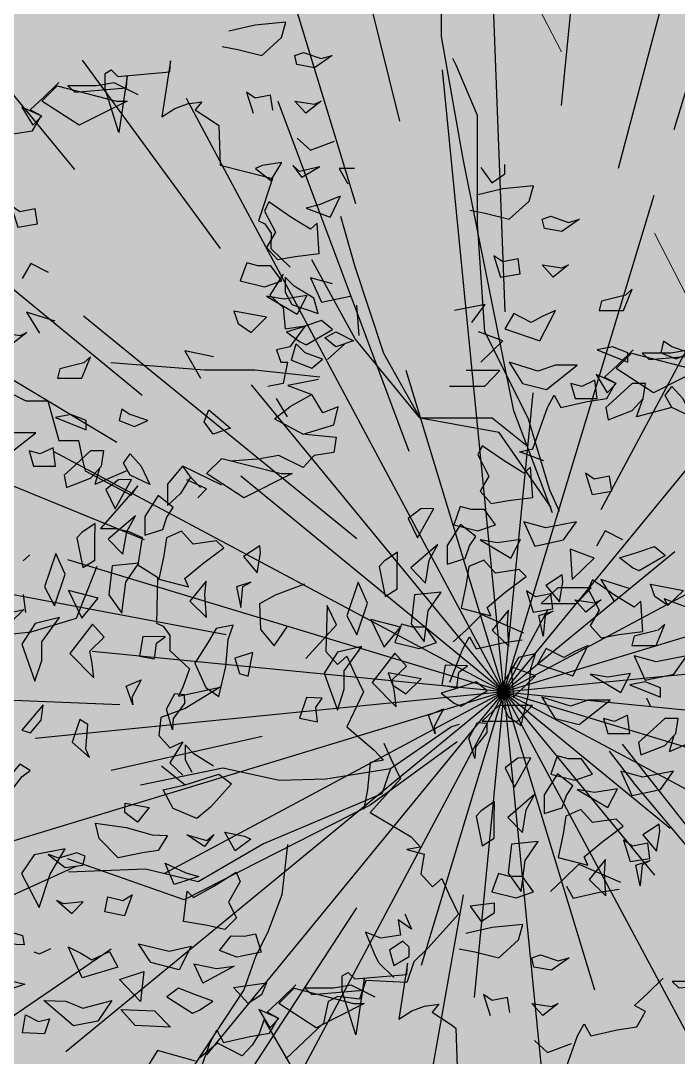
# Model space of a CAD drawing. Header units: millimetres. Extents: x 1555 to 3397, y 790 to 1592.
# Drawn here: x 1650 to 1650.323, y 810.047 to 810.556 of the extents above; entities that cross this region are included whole.
import ezdxf

# ---------------------------------------------------------------- set-up
doc = ezdxf.new("R2010")
doc.units = ezdxf.units.MM
doc.linetypes.add('HIDDEN2', pattern=[4.7625, 3.175, -1.5875])
doc.layers.add('ARBOLES', color=62, linetype='Continuous')
doc.layers.add('PROYECCION01', color=7, linetype='HIDDEN2', lineweight=9, true_color=0x6c4856)
doc.layers.add('VEGETACIÓN GRASS', color=116, linetype='Continuous', lineweight=13)

# ---------------------------------------------------------------- blocks, each defined once
blk = doc.blocks.new('A$C77297A4A')
at = {"layer": 'ARBOLES'}
for points in [[(-124.575, 89.889), (-125.634, 92.668), (-127.01, 99.544), (-127.6, 102.883), (-127.6, 106.223)], [(-133.583, 102.609), (-133.163, 102.525), (-132.504, 102.36), (-131.966, 102.856), (-131.845, 103.271), (-132.684, 103.189), (-133.402, 103.022)], [(-135.873, 101.286), (-136.532, 101.617), (-137.012, 101.533), (-137.794, 101.538), (-137.608, 101.362), (-136.193, 101.484), (-136.175, 101.791), (-136.406, 100.265), (-136.776, 101.454), (-136.776, 101.867), (-136.617, 101.966), (-136.431, 101.789), (-135.016, 101.912), (-134.998, 102.219), (-135.229, 100.692), (-134.875, 100.92), (-134.529, 101.044), (-134.137, 101.099), (-134.323, 100.879), (-133.792, 100.534), (-133.674, 100.448), (-133.64, 99.37), (-132.926, 99.188), (-132.211, 99.005), (-132.599, 97.854), (-132.42, 97.768), (-132.246, 97.515), (-132.256, 97.101), (-131.729, 96.591)], [(-124.385, 89.929), (-124.651, 90.507), (-125.241, 92.471), (-126.42, 94.829), (-126.617, 97.776), (-126.617, 100.722), (-127.207, 102.098), (-127.297, 102.279)], [(-140.481, 98.595), (-141.14, 98.844), (-140.781, 98.928), (-140.376, 100.055), (-140.196, 100.386), (-140.017, 100.055), (-139.298, 100.221), (-138.758, 100.303), (-138.519, 100.717), (-138.819, 100.883), (-138.46, 101.214), (-138.04, 101.629)], [(-132.684, 101.201), (-132.924, 101.366)], [(-132.924, 101.366), (-132.743, 100.786)], [(-132.264, 101.283), (-132.684, 101.201)], [(-132.204, 100.87), (-132.264, 101.283)], [(-131.605, 101.117), (-131.066, 101.034)], [(-131.307, 100.786), (-131.605, 101.117)], [(-130.887, 101.117), (-131.307, 100.786)], [(-131.066, 101.034), (-130.887, 101.117)], [(-131.536, 100.108), (-131.177, 99.777)], [(-131.177, 99.777), (-130.518, 100.025)], [(-132.494, 99.362), (-132.674, 99.279)], [(-132.674, 99.279), (-132.254, 98.948)], [(-131.954, 99.446), (-132.494, 99.362)], [(-132.254, 98.948), (-131.954, 99.446)], [(-131.476, 99.197), (-131.656, 99.362)], [(-131.656, 99.362), (-131.416, 99.03)], [(-130.92, 99.324), (-131.476, 99.197)], [(-130.92, 99.324), (-131.416, 99.03)], [(-129.978, 99.279), (-130.398, 99.279)], [(-130.398, 99.279), (-130.159, 98.866)], [(-126.533, 99.303), (-126.233, 98.888)], [(-125.874, 99.136), (-125.874, 99.385)], [(-126.233, 98.888), (-125.874, 99.136)], [(-125.934, 98.723), (-126.652, 98.556)], [(-125.095, 98.805), (-125.934, 98.723)], [(-125.215, 98.39), (-125.095, 98.805)], [(-130.363, 98.523), (-130.936, 98.286)], [(-130.363, 98.523), (-130.636, 97.953)], [(-125.754, 97.894), (-125.215, 98.39)], [(-132.315, 98.368), (-132.433, 98.12)], [(-132.433, 98.12), (-132.135, 97.54)], [(-131.715, 97.953), (-132.315, 98.368)], [(-130.936, 98.286), (-131.295, 98.202)], [(-131.295, 98.202), (-130.636, 97.953)], [(-126.833, 98.143), (-126.413, 98.059)], [(-131.177, 97.622), (-131.715, 97.953)], [(-125.268, 91.707), (-126.224, 92.471), (-128.189, 92.471), (-129.172, 94.239), (-129.958, 96.597), (-130.352, 97.972)], [(-126.413, 98.059), (-125.754, 97.894)], [(-124.855, 97.894), (-124.616, 97.977)], [(-124.795, 97.646), (-124.855, 97.894)], [(-124.616, 97.977), (-124.137, 97.81)], [(-123.837, 97.894), (-124.316, 97.563)], [(-124.137, 97.81), (-123.837, 97.894)], [(-132.135, 97.54), (-132.374, 97.126)], [(-130.997, 97.789), (-131.177, 97.622)], [(-130.936, 96.96), (-130.997, 97.789)], [(-124.316, 97.563), (-124.795, 97.646)], [(-132.374, 97.126), (-132.074, 96.794)], [(-131.595, 96.878), (-130.936, 96.96)], [(-138.325, 96.442), (-138.804, 96.691), (-139.045, 96.276)], [(-132.913, 96.711), (-133.092, 96.214)], [(-132.613, 96.629), (-132.913, 96.711)], [(-132.074, 96.794), (-131.595, 96.878)], [(-124.612, 90.035), (-126.027, 92.078), (-128.189, 92.471), (-129.958, 94.632), (-131.138, 96.793)], [(-125.934, 96.735), (-126.174, 96.9)], [(-126.174, 96.9), (-125.993, 96.32)], [(-125.514, 96.817), (-125.934, 96.735)], [(-125.454, 96.404), (-125.514, 96.817)], [(-132.254, 96.629), (-132.613, 96.629)], [(-131.922, 96.402), (-132.281, 95.822)], [(-131.954, 96.214), (-132.254, 96.629)], [(-125.993, 96.32), (-125.454, 96.404)], [(-124.557, 96.32), (-124.855, 96.651)], [(-124.855, 96.651), (-124.316, 96.568)], [(-124.137, 96.651), (-124.557, 96.32)], [(-124.316, 96.568), (-124.137, 96.651)], [(-133.092, 96.214), (-132.433, 96.049)], [(-132.433, 96.049), (-131.954, 96.214)], [(-131.863, 96.319), (-131.863, 95.904)], [(-131.622, 96.071), (-131.863, 96.319)], [(-131.177, 96.298), (-130.877, 95.634)], [(-130.577, 96.132), (-131.177, 96.298)], [(-131.863, 95.904), (-131.683, 95.573)], [(-131.084, 95.74), (-131.622, 96.071)], [(-131.895, 95.718), (-132.374, 95.801)], [(-132.374, 95.801), (-131.536, 95.303)], [(-132.281, 95.822), (-131.922, 95.491)], [(-131.272, 95.814), (-131.895, 95.718)], [(-131.683, 95.573), (-130.964, 95.325)], [(-131.272, 95.814), (-131.536, 95.303)], [(-130.964, 95.325), (-131.084, 95.74)], [(-130.877, 95.634), (-130.098, 95.801)], [(-129.918, 95.552), (-129.859, 94.723)], [(-126.413, 95.575), (-127.251, 95.409)], [(-126.772, 95.078), (-126.413, 95.575)], [(-138.145, 95.116), (-138.924, 95.365), (-138.565, 94.785)], [(-132.374, 95.221), (-133.272, 95.387)], [(-133.272, 95.387), (-133.153, 95.054)], [(-131.922, 95.491), (-131.863, 94.911)], [(-125.634, 95.327), (-125.874, 94.911)], [(-125.155, 95.078), (-125.634, 95.327)], [(-124.916, 94.58), (-124.496, 95.409)], [(-124.496, 95.409), (-124.855, 95.244)], [(-133.153, 95.054), (-132.794, 94.807)], [(-132.794, 94.807), (-132.374, 95.221)], [(-131.863, 94.911), (-131.324, 94.993)], [(-131.324, 94.993), (-131.743, 94.414)], [(-130.877, 95.138), (-131.356, 94.972)], [(-130.577, 94.89), (-130.877, 95.138)], [(-124.855, 95.244), (-125.155, 95.078)], [(-131.827, 94.827), (-131.356, 94.972)], [(-131.827, 94.827), (-131.476, 94.559)], [(-131.295, 94.475), (-130.577, 94.89)], [(-130.784, 94.662), (-130.484, 94.829)], [(-130.484, 94.829), (-130.005, 94.58)], [(-125.934, 94.58), (-126.592, 94.829)], [(-125.874, 94.911), (-124.916, 94.58)], [(-120.866, 94.326), (-121.345, 94.242), (-122.127, 94.246), (-121.942, 94.07), (-120.526, 94.193)], [(-106.404, 94.626), (-105.925, 94.378), (-105.326, 94.378), (-105.027, 93.301), (-104.487, 93.301), (-104.369, 92.721), (-104.308, 92.472), (-103.051, 91.81), (-102.87, 92.059), (-103.889, 90.899), (-103.469, 90.899), (-103.11, 90.817), (-102.751, 90.65), (-102.87, 89.906), (-102.331, 89.573), (-102.359, 88.313), (-102.177, 88.231), (-101.998, 87.982), (-101.998, 87.569), (-101.459, 87.071), (-101.639, 86.574), (-101.759, 86.325), (-100.621, 86.574), (-101.579, 85.994), (-102.238, 85.746), (-102.298, 85.25), (-101.998, 84.919), (-101.639, 85.083), (-101.998, 84.504), (-101.639, 84.173)], [(-131.743, 94.414), (-132.102, 94.331)], [(-131.692, 94.051), (-131.563, 94.498)], [(-131.324, 94.249), (-131.563, 94.498)], [(-131.476, 94.559), (-131.295, 94.475)], [(-130.484, 94.414), (-130.784, 94.662)], [(-130.253, 94.489), (-130.709, 94.068)], [(-130.005, 94.58), (-130.484, 94.414)], [(-126.533, 94.001), (-125.934, 94.58)], [(-133.821, 94.145), (-134.6, 94.311)], [(-134.6, 94.311), (-134.18, 93.565)], [(-132.102, 94.331), (-131.983, 94)], [(-130.845, 94.083), (-131.324, 94.249)], [(-124.814, 91.304), (-125.473, 91.552), (-125.114, 91.636), (-124.709, 92.763), (-124.529, 93.094), (-124.35, 92.763), (-123.632, 92.93), (-123.091, 93.012), (-122.853, 93.425), (-123.152, 93.592), (-122.793, 93.923), (-122.373, 94.338)], [(-130.926, 93.587), (-132.695, 93.783), (-134.071, 93.783), (-136.626, 93.98)], [(-131.983, 94), (-131.802, 94)], [(-131.802, 94), (-131.922, 93.42)], [(-131.692, 94.051), (-131.143, 93.834)], [(-131.143, 93.834), (-130.845, 94.083)], [(-125.754, 94.001), (-125.395, 93.421)], [(-124.975, 93.752), (-125.754, 94.001)], [(-124.496, 93.918), (-124.975, 93.752)], [(-124.736, 93.256), (-123.898, 93.918)], [(-123.898, 93.918), (-124.496, 93.918)], [(-126.013, 93.767), (-126.927, 93.767)], [(-126.418, 93.345), (-126.013, 93.767)], [(-131.922, 93.42), (-132.342, 93.338)], [(-131.379, 93.445), (-131.798, 93.361)], [(-131.798, 93.361), (-131.139, 93.112)], [(-130.959, 93.527), (-131.379, 93.445)], [(-127.383, 93.345), (-126.418, 93.345)], [(-125.395, 93.421), (-124.736, 93.256)], [(-123.778, 93.339), (-124.077, 93.421)], [(-124.077, 93.421), (-123.957, 93.007)], [(-123.418, 93.505), (-123.778, 93.339)], [(-123.358, 93.007), (-123.418, 93.505)], [(-121.322, 92.759), (-121.501, 93.09), (-121.322, 93.339), (-121.022, 93.007), (-120.783, 92.51), (-121.322, 92.759), (-122.28, 92.51), (-122.101, 93.007), (-122.04, 93.421), (-122.401, 93.421), (-122.939, 92.925), (-123.119, 92.759), (-123.059, 92.428), (-122.401, 92.676), (-122.101, 93.007)], [(-131.802, 92.51), (-132.102, 93.005)], [(-131.139, 93.112), (-131.738, 92.781)], [(-130.839, 92.617), (-131.139, 93.112)], [(-123.957, 93.007), (-123.358, 93.007)], [(-136.32, 92.725), (-136.397, 92.405)], [(-136.32, 92.725), (-136.097, 92.572)], [(-132.157, 92.45), (-131.738, 92.781)], [(-130.421, 92.781), (-130.839, 92.617)], [(-130.541, 92.286), (-130.421, 92.781)], [(-135.618, 92.405), (-136.097, 92.572)], [(-134.074, 92.368), (-133.954, 92.699)], [(-133.954, 92.699), (-133.356, 92.202)], [(-132.157, 92.45), (-131.379, 92.037)], [(-136.397, 92.405), (-135.977, 92.241)], [(-135.977, 92.241), (-135.618, 92.405)], [(-133.835, 92.037), (-134.074, 92.368)], [(-133.356, 92.202), (-133.835, 92.037)], [(-131.379, 92.037), (-130.541, 92.286)], [(-131.318, 92.037), (-130.48, 91.953)], [(-130.48, 91.953), (-130.541, 91.539)], [(-136.277, 91.246), (-136.097, 91.494)], [(-136.097, 91.494), (-135.797, 91.163)], [(-134.015, 90.96), (-133.595, 91.373)], [(-133.595, 91.373), (-131.977, 90.96)], [(-133.356, 91.312), (-132.517, 91.373)], [(-132.038, 91.457), (-132.517, 91.373)], [(-131.379, 91.126), (-132.038, 91.457)], [(-131.079, 91.457), (-131.379, 91.126)], [(-130.541, 91.539), (-131.079, 91.457)], [(-136.929, 91.104), (-137.056, 90.666)], [(-136.168, 91.045), (-137.056, 90.666)], [(-136.097, 90.915), (-136.277, 91.246)], [(-135.797, 91.163), (-135.559, 90.666)], [(-135.079, 90.666), (-134.659, 91.163)], [(-133.595, 90.648), (-134.659, 91.163)], [(-134.42, 90.832), (-134.659, 91.163)], [(-135.559, 90.666), (-136.097, 90.915)], [(-134.45, 90.864), (-134.72, 90.417)], [(-134.015, 90.546), (-134.553, 90.793)], [(-134.18, 90.584), (-134.42, 90.832)], [(-132.997, 90.298), (-134.015, 90.96)], [(-131.679, 90.96), (-132.997, 90.298)], [(-131.977, 90.96), (-131.679, 90.96)], [(-145.03, 90.703), (-145.88, 89.664), (-145.03, 88.908), (-144.935, 88.908), (-144.746, 87.963), (-144.463, 87.963), (-143.517, 88.53), (-143.234, 87.963), (-142.667, 87.774), (-142.039, 87.118), (-141.643, 85.797), (-140.982, 86.127), (-140.453, 86.92), (-138.998, 87.251), (-139.737, 86.546), (-138.792, 86.641), (-137.563, 87.019), (-136.996, 88.436)], [(-135.079, 90.666), (-135.079, 90.086)], [(-134.253, 90.298), (-134.015, 90.546)], [(-135.079, 90.086), (-134.72, 90.417)], [(-105.817, 90.178), (-105.996, 90.014)], [(-122.658, 89.151), (-123.137, 89.4), (-123.378, 88.984)], [(-105.996, 89.103), (-105.937, 88.605)], [(-131.338, 87.944), (-132.137, 87.645), (-132.565, 87.41), (-132.539, 86.706), (-132.165, 86.264), (-131.816, 86.779)], [(-122.479, 87.825), (-123.258, 88.074), (-122.899, 87.494)], [(-120.598, 87.868), (-120.871, 87.298), (-121.53, 87.547), (-121.424, 87.36), (-121.783, 87.608), (-121.902, 87.94), (-121.004, 87.774), (-121.424, 87.36)], [(-131.3, 85.913), (-130.466, 86.833), (-130.726, 87.364), (-130.755, 86.108), (-130.439, 85.749), (-130.186, 85.981), (-129.986, 85.535), (-129.727, 85.004), (-130.187, 84.051), (-129.438, 83.42), (-129.181, 83.145), (-129.552, 83.08), (-129.623, 82.346), (-129.717, 81.808)], [(-127.28, 86.368), (-126.92, 86.699), (-126.5, 87.114), (-125.362, 86.616)], [(-127.376, 85.27), (-127.017, 86.181), (-126.837, 86.512)], [(-126.837, 86.512), (-126.658, 86.181)], [(-126.658, 86.181), (-125.94, 86.347)], [(-125.94, 86.347), (-125.399, 86.43)], [(-121.9, 84.613), (-122.003, 84.833)], [(-100.8, 84.421), (-101.339, 84.752), (-101.579, 85.001), (-101.579, 84.586), (-101.4, 84.255)], [(-102.223, 84.422), (-101.575, 83.912)], [(-127.124, 84.116), (-127.333, 84.057), (-128.99, 82.906), (-129.23, 82.226), (-132.459, 80.865), (-134.244, 79.827), (-135.676, 80.174), (-137.774, 80.093)], [(-121.262, 83.813), (-121.389, 83.374)], [(-120.501, 83.753), (-121.389, 83.374)], [(-129.177, 83.61), (-128.978, 83.164), (-128.718, 82.634), (-129.552, 81.713), (-128.429, 81.05), (-128.173, 80.774), (-128.544, 80.709), (-128.072, 80.583), (-128.166, 80.045), (-127.85, 79.687), (-127.597, 79.918), (-127.398, 79.472), (-127.138, 78.942), (-127.972, 78.021), (-128.36, 77.646), (-128.551, 77.078), (-129.667, 77.139), (-129.84, 76.626), (-130.427, 76.699), (-130.698, 76.564), (-130.819, 75.976), (-131.847, 74.996)], [(-131.669, 74.745), (-132.444, 76.08), (-132.577, 75.682), (-132.77, 75.368), (-133.042, 75.081), (-133.71, 75.43), (-134.197, 75.026)], [(-134.313, 74.938), (-135.353, 75.225), (-135.738, 74.597)], [(-127.179, 83.644), (-129.546, 81.921), (-134.625, 79.337), (-137.808, 80.453)], [(-123.025, 83.394), (-122.326, 82.478), (-121.083, 80.995), (-119.88, 79.561), (-118.112, 78.96), (-114.021, 78.657), (-112.114, 74.184), (-111.479, 72.693), (-110.2, 70.906)], [(-122.672, 83.584), (-119.742, 79.861), (-116.442, 78.868), (-112.725, 79.262), (-106.339, 77.891)], [(-128.99, 82.906), (-130.755, 82.628), (-132.02, 82.586), (-133.567, 82.923), (-135.812, 82.465)], [(-131.802, 80.841), (-131.96, 79.47), (-132.348, 78.435), (-132.664, 77.81), (-132.991, 76.884), (-134.332, 74.856)], [(-124.633, 79.566), (-124.274, 79.897), (-123.854, 80.312), (-122.716, 79.815)], [(-124.191, 79.71), (-124.012, 79.379)], [(-124.012, 79.379), (-123.293, 79.546)], [(-123.293, 79.546), (-122.753, 79.628)], [(-128.602, 78.953), (-128.423, 78.54), (-128.782, 78.788), (-128.722, 78.373), (-129.261, 78.291), (-129.679, 78.456), (-129.441, 77.876), (-129.32, 77.629), (-128.902, 77.214)], [(-101.337, 79.022), (-101.097, 78.501)], [(-101.337, 79.022), (-100.719, 78.899)], [(-100.237, 78.96), (-101.097, 78.501)], [(-100.719, 78.899), (-100.237, 78.96)], [(-127.117, 78), (-126.697, 77.916), (-126.038, 77.752), (-125.5, 78.248), (-125.38, 78.663), (-126.218, 78.58), (-126.936, 78.414)], [(-138.727, 77.917), (-138.569, 77.864), (-138.259, 78.011)], [(-119.389, 76.859), (-120.047, 77.19), (-120.527, 77.106), (-121.309, 77.11), (-121.124, 76.934), (-119.708, 77.057), (-119.69, 77.364), (-119.921, 75.837), (-120.291, 77.026), (-120.291, 77.44), (-120.132, 77.538), (-119.946, 77.362), (-118.531, 77.484), (-118.513, 77.792), (-118.744, 76.265), (-118.391, 76.492), (-118.044, 76.617), (-117.652, 76.671), (-117.838, 76.451), (-117.307, 76.106), (-117.189, 76.021), (-117.155, 74.943)], [(-129.408, 76.678), (-130.067, 77.009), (-130.546, 76.925), (-131.329, 76.929), (-131.143, 76.753), (-129.728, 76.876), (-129.71, 77.183), (-129.94, 75.656), (-130.31, 76.845), (-130.31, 77.259), (-130.151, 77.357), (-129.966, 77.181), (-128.551, 77.303), (-128.533, 77.611), (-128.763, 76.084), (-128.41, 76.311), (-128.063, 76.436), (-127.671, 76.49), (-127.857, 76.27), (-127.326, 75.925), (-127.208, 75.84), (-127.175, 74.762)], [(-123.996, 74.167), (-124.655, 74.416), (-124.296, 74.5), (-123.891, 75.627), (-123.711, 75.958), (-123.532, 75.627), (-122.814, 75.793), (-122.273, 75.876), (-122.035, 76.289), (-122.334, 76.456), (-121.975, 76.787), (-121.555, 77.202)], [(-134.015, 73.986), (-134.674, 74.235), (-134.315, 74.319), (-133.91, 75.446), (-133.731, 75.777), (-133.551, 75.446), (-132.833, 75.613), (-132.293, 75.695), (-132.054, 76.108), (-132.354, 76.275), (-131.994, 76.606), (-131.574, 77.021)], [(-126.218, 76.592), (-126.458, 76.757)], [(-126.458, 76.757), (-126.277, 76.177)], [(-125.798, 76.675), (-126.218, 76.592)], [(-125.739, 76.261), (-125.798, 76.675)], [(-125.139, 76.508), (-124.601, 76.426)], [(-124.841, 76.177), (-125.139, 76.508)], [(-124.421, 76.508), (-124.841, 76.177)], [(-124.601, 76.426), (-124.421, 76.508)], [(-125.07, 75.499), (-124.711, 75.168)], [(-124.711, 75.168), (-124.052, 75.417)]]:
    blk.add_lwpolyline(points, dxfattribs=at)
for points in [[(-131.366, 102.443), (-130.887, 102.276), (-130.587, 102.36), (-131.066, 102.029), (-131.546, 102.112), (-131.605, 102.36)], [(-136.471, 101.12), (-136.173, 101.12), (-137.491, 100.458), (-138.509, 101.12), (-138.089, 101.533)], [(-138.509, 100.707), (-139.047, 100.954), (-138.748, 100.458)], [(-138.684, 98.182), (-139.104, 98.099), (-139.344, 98.264), (-139.163, 97.684), (-138.625, 97.768)], [(-122.58, 95.824), (-123.239, 95.658), (-123.298, 95.409), (-122.639, 95.409), (-122.401, 95.989)], [(-139.092, 94.724), (-138.912, 94.807), (-139.332, 94.476), (-139.63, 94.807)], [(-122.939, 94.416), (-123.358, 94.332), (-122.519, 94.001), (-122.519, 94.249)], [(-121.622, 94.249), (-121.201, 94.085), (-120.842, 94.249), (-121.322, 94.416), (-121.544, 94.569)], [(-138.074, 93.565), (-137.415, 93.565), (-137.176, 94.145), (-137.356, 93.98), (-138.014, 93.813)], [(-120.805, 93.829), (-120.506, 93.829), (-121.824, 93.166), (-122.842, 93.829), (-122.422, 94.242)], [(-122.842, 93.415), (-123.381, 93.662), (-123.081, 93.166)], [(-137.295, 92.157), (-137.295, 92.405), (-137.715, 92.572), (-138.133, 92.488)], [(-140.53, 92.157), (-140.17, 91.577), (-139.512, 91.412), (-138.673, 92.074), (-139.271, 92.074), (-139.75, 91.908)], [(-138.553, 91.494), (-138.853, 91.577), (-138.733, 91.163), (-138.133, 91.163), (-138.194, 91.661)], [(-126.313, 90.89), (-126.552, 90.477), (-126.252, 90.144), (-125.773, 90.228), (-125.114, 90.31), (-125.175, 91.139), (-125.354, 90.973), (-125.893, 91.304), (-126.493, 91.719), (-126.611, 91.47)], [(-137.835, 90.584), (-137.176, 90.832), (-136.876, 91.163), (-136.815, 91.577), (-137.176, 91.577), (-137.715, 91.081), (-137.894, 90.915)], [(-136.761, 90.526), (-136.503, 89.996), (-136.059, 90.794), (-136.412, 90.788)], [(-123.017, 90.89), (-123.437, 90.808), (-123.678, 90.973), (-123.497, 90.393), (-122.958, 90.477)], [(-135.206, 89.434), (-135.092, 89.774), (-134.918, 90.032), (-135.332, 90.36), (-135.698, 89.788), (-135.695, 89.282)], [(-128.512, 89.738), (-128.254, 89.208), (-127.81, 90.006), (-128.164, 89.999)], [(-127.09, 90.062), (-127.27, 89.564), (-126.611, 89.4), (-126.132, 89.564), (-126.432, 89.979), (-126.791, 89.979)], [(-136.692, 89.175), (-136.291, 88.763), (-136.184, 89.383), (-135.953, 89.811)], [(-124.276, 89.151), (-123.917, 89.648), (-124.755, 89.482), (-125.354, 89.648), (-125.055, 88.984)], [(-137.05, 89.603), (-137.416, 89.356), (-137.553, 89.211), (-137.389, 88.398), (-137.058, 88.603), (-137.063, 89.11)], [(-135.312, 88.079), (-134.507, 87.873), (-134.608, 88.096), (-134.122, 88.501), (-133.538, 88.937), (-133.736, 89.129), (-134.38, 89.031), (-134.696, 89.389), (-135.107, 89.211), (-135.18, 88.73)], [(-127.446, 88.493), (-126.957, 88.645), (-126.843, 88.986), (-126.67, 89.243), (-127.084, 89.572), (-127.45, 89)], [(-125.45, 89.164), (-126.073, 89.068), (-126.552, 89.151), (-125.714, 88.653)], [(-137.872, 88.218), (-138.126, 88.785), (-138.433, 87.87), (-138.163, 87.352)], [(-132.56, 88.988), (-133.008, 88.695), (-132.632, 88.252), (-132.539, 88.791)], [(-128.801, 88.815), (-129.168, 88.568), (-129.305, 88.423), (-129.14, 87.61), (-128.809, 87.815), (-128.814, 88.322)], [(-127.935, 88.595), (-127.704, 89.023), (-128.443, 88.387), (-128.043, 87.974)], [(-124.037, 88.074), (-123.437, 88.653), (-124.096, 88.902)], [(-121.495, 88.725), (-122.214, 88.31), (-122.395, 88.394), (-122.746, 88.663), (-122.275, 88.808), (-121.795, 88.974)], [(-135.863, 88.518), (-136.588, 88.445), (-136.678, 87.654), (-136.321, 87.155), (-136.212, 88.003)], [(-125.289, 88.149), (-125.487, 88.341), (-126.132, 88.243), (-126.448, 88.601), (-126.858, 88.423), (-126.932, 87.941), (-127.063, 87.291), (-126.259, 87.085), (-126.359, 87.308), (-125.874, 87.713)], [(-124.383, 87.464), (-124.291, 88.003), (-124.312, 88.199), (-124.759, 87.907)], [(-134.055, 87.657), (-134.02, 88.024), (-134.466, 87.479), (-134.013, 87.038)], [(-133.197, 87.874), (-133.077, 87.311), (-133.019, 87.879), (-132.806, 87.996)], [(-129.877, 87.997), (-130.185, 87.082), (-129.914, 86.563), (-129.623, 87.43)], [(-123.604, 87.811), (-123.306, 87.231), (-123.545, 86.818), (-123.245, 86.485), (-122.766, 86.569), (-122.107, 86.651), (-122.168, 87.48), (-122.348, 87.313), (-122.886, 87.644), (-123.486, 88.06)], [(-137.775, 87.77), (-137.417, 87.017), (-136.971, 87.563)], [(-128.43, 86.865), (-128.072, 86.367), (-127.963, 87.214), (-127.614, 87.73), (-128.339, 87.657)], [(-125.283, 87.764), (-125.102, 87.184), (-124.563, 87.268), (-124.622, 87.682), (-125.042, 87.599)], [(-123.921, 87.418), (-123.516, 87.84), (-124.43, 87.84), (-124.887, 87.418)], [(-123.425, 87.433), (-123.245, 87.515), (-123.665, 87.184), (-123.963, 87.515)], [(-125.764, 86.25), (-125.806, 86.868), (-125.772, 87.236), (-126.217, 86.69)], [(-124.771, 87.09), (-124.828, 86.522), (-124.948, 87.086), (-124.558, 87.208)], [(-138.687, 86.876), (-139.053, 86.304), (-138.693, 85.299), (-138.502, 85.865), (-138.507, 86.373), (-138.023, 87.032)], [(-137.741, 86.053), (-137.089, 85.391), (-137.131, 85.783), (-137.193, 86.121), (-136.805, 86.496), (-137.122, 86.856)], [(-133.753, 86.735), (-133.966, 86.364), (-134.332, 85.792), (-134.034, 85.123), (-133.679, 84.877), (-133.49, 85.698), (-133.419, 86.432), (-133.285, 86.83)], [(-129.527, 86.982), (-129.168, 86.229), (-128.722, 86.774)], [(-128.875, 86.356), (-128.216, 86.191), (-127.737, 86.356), (-128.037, 86.771), (-128.396, 86.771), (-128.696, 86.853)], [(-122.407, 86.273), (-121.748, 86.273), (-121.509, 86.853), (-121.689, 86.688), (-122.348, 86.522)], [(-135.374, 86.331), (-135.142, 86.507), (-135.749, 86.52), (-135.841, 85.982), (-135.43, 85.907)], [(-130.439, 86.088), (-130.805, 85.516), (-130.444, 84.51), (-130.254, 85.077), (-130.259, 85.584), (-129.775, 86.244)], [(-124.024, 85.445), (-123.604, 86.273), (-123.963, 86.109), (-124.263, 85.942), (-124.743, 86.191), (-124.983, 85.776)], [(-132.881, 85.431), (-132.749, 86.082), (-133.238, 85.93), (-133.117, 85.51)], [(-128.883, 84.995), (-128.945, 85.332), (-128.556, 85.707), (-128.873, 86.067), (-129.492, 85.264), (-128.841, 84.602)], [(-125.505, 85.947), (-125.718, 85.575), (-126.084, 85.003), (-125.786, 84.335), (-125.43, 84.089), (-125.241, 84.91), (-125.17, 85.643), (-125.037, 86.041)], [(-122.048, 85.325), (-121.269, 85.492), (-120.91, 85.989), (-121.748, 85.823), (-122.348, 85.989)], [(-127.126, 85.543), (-126.893, 85.718), (-127.5, 85.731), (-127.592, 85.194), (-127.182, 85.119)], [(-125.642, 84.865), (-125.042, 85.445), (-125.701, 85.694)], [(-128.936, 85.196), (-128.577, 84.949), (-128.157, 85.363), (-129.055, 85.529)], [(-122.707, 84.994), (-122.443, 85.505), (-123.066, 85.409), (-123.545, 85.492)], [(-136.047, 84.851), (-136.026, 84.655), (-136.206, 85.158), (-135.798, 85.335)], [(-127.259, 84.7), (-127.078, 84.616), (-126.36, 85.031), (-126.66, 85.28), (-127.139, 85.114), (-127.61, 84.969)], [(-121.628, 84.865), (-121.628, 85.114), (-122.048, 85.28), (-122.466, 85.196)], [(-134.619, 84.939), (-134.617, 84.687), (-134.927, 84.285), (-134.943, 83.974), (-135.104, 84.534), (-134.874, 84.962)], [(-131.289, 84.857), (-131.48, 84.288), (-130.989, 84.188), (-131.032, 84.581), (-130.858, 84.839)], [(-124.863, 84.865), (-124.504, 84.285), (-123.845, 84.121), (-123.006, 84.783), (-123.604, 84.783), (-124.084, 84.616)], [(-139.054, 83.966), (-138.818, 83.886), (-138.526, 84.231), (-138.473, 84.655)], [(-127.799, 84.063), (-127.778, 83.866), (-127.958, 84.37), (-127.549, 84.547)], [(-125.527, 84.21), (-125.121, 84.631), (-126.035, 84.631), (-126.492, 84.21)], [(-137.471, 84.255), (-137.681, 83.631), (-137.207, 83.22), (-137.306, 83.443), (-137.254, 84.12)], [(-122.886, 84.203), (-123.186, 84.285), (-123.066, 83.872), (-122.466, 83.872), (-122.527, 84.369)], [(-122.168, 83.292), (-121.509, 83.541), (-121.21, 83.872), (-121.149, 84.285), (-121.509, 84.285), (-122.048, 83.79), (-122.227, 83.623)], [(-126.37, 84.151), (-126.368, 83.898), (-126.679, 83.497), (-126.695, 83.186), (-126.856, 83.746), (-126.625, 84.174)], [(-102.181, 83.772), (-101.575, 83.912), (-100.663, 84.202), (-100.316, 83.938), (-100.883, 83.3), (-101.256, 82.986), (-101.904, 83.263)], [(-103.216, 83.404), (-102.562, 83.293), (-102.88, 82.891), (-103.227, 83.156)], [(-125.866, 82.936), (-125.608, 82.406), (-125.164, 83.204), (-125.517, 83.197)], [(-124.444, 83.26), (-124.624, 82.763), (-123.965, 82.598), (-123.486, 82.763), (-123.785, 83.178), (-124.144, 83.178)], [(-139.104, 83.035), (-139.394, 82.69), (-139.352, 82.297), (-139.042, 82.698), (-138.826, 82.86)], [(-121.629, 82.349), (-121.27, 82.847), (-122.109, 82.68), (-122.708, 82.847), (-122.408, 82.183)], [(-102.476, 82.542), (-102.057, 82.523), (-102.314, 82.121), (-102.737, 82.056), (-103.403, 81.92), (-103.919, 82.44), (-104.02, 82.86), (-103.187, 82.74)], [(-124.8, 81.692), (-124.311, 81.843), (-124.197, 82.184), (-124.023, 82.442), (-124.438, 82.77), (-124.804, 82.198)], [(-100.983, 82.393), (-100.796, 82.55), (-101.051, 82.23), (-101.533, 82.545)], [(-100.495, 82.62), (-99.959, 82.512), (-99.783, 82.422), (-100.217, 82.11)], [(-122.804, 82.362), (-123.426, 82.267), (-123.906, 82.349), (-123.067, 81.852)], [(-126.155, 82.013), (-126.521, 81.766), (-126.659, 81.621), (-126.494, 80.808), (-126.163, 81.013), (-126.168, 81.52)], [(-125.289, 81.793), (-125.058, 82.221), (-125.797, 81.585), (-125.397, 81.173)], [(-105.022, 81.908), (-105.318, 82.006), (-104.854, 81.654), (-104.371, 81.715), (-104.301, 81.96), (-104.536, 82.053)], [(-122.643, 81.347), (-122.841, 81.539), (-123.486, 81.441), (-123.801, 81.799), (-124.212, 81.621), (-124.285, 81.14), (-124.417, 80.489), (-123.612, 80.283), (-123.713, 80.506), (-123.227, 80.911)], [(-101.877, 81.188), (-102.125, 81.77), (-101.563, 81.507), (-101.208, 81.407)], [(-100.967, 80.071), (-101.622, 80.183), (-101.524, 81.008), (-101.352, 80.833), (-100.799, 81.14), (-100.182, 81.528), (-100.075, 81.274), (-100.398, 80.708), (-100.178, 80.285), (-100.492, 79.966)], [(-121.737, 80.662), (-121.644, 81.201), (-121.665, 81.397), (-122.113, 81.105)], [(-125.783, 80.064), (-125.426, 79.565), (-125.317, 80.412), (-124.968, 80.928), (-125.693, 80.855)], [(-122.637, 80.962), (-122.455, 80.382), (-121.917, 80.466), (-121.976, 80.88), (-122.396, 80.798)], [(-103.691, 80.855), (-103.275, 80.754), (-103.027, 80.908), (-103.234, 80.337), (-103.768, 80.445)], [(-139.057, 80.05), (-138.581, 79.131), (-138.276, 80.04), (-137.87, 80.725), (-138.711, 80.565)], [(-105.074, 80.75), (-104.669, 80.401), (-104.356, 80.718), (-104.898, 80.66)], [(-123.118, 79.448), (-123.16, 80.067), (-123.125, 80.434), (-123.571, 79.888)], [(-122.125, 80.289), (-122.182, 79.721), (-122.302, 80.284), (-121.911, 80.406)], [(-126.229, 79.554), (-125.57, 79.389), (-125.091, 79.554), (-125.39, 79.969), (-125.75, 79.969), (-126.049, 80.051)], [(-106.838, 80.166), (-106.666, 79.993), (-106.015, 79.798), (-105.967, 79.547), (-106.625, 79.576)], [(-99.501, 79.341), (-100.167, 79.206), (-100.638, 79.392), (-100.32, 79.793), (-99.962, 79.777), (-99.658, 79.846)], [(-104.388, 78.647), (-104.77, 79.493), (-104.419, 79.313), (-104.127, 79.133), (-103.637, 79.36), (-103.415, 78.935)], [(-102.848, 79.574), (-102.017, 79.371), (-101.411, 79.51), (-101.74, 78.861), (-102.511, 79.061)], [(-126.159, 79.242), (-126.818, 79.16), (-126.518, 78.745), (-126.159, 78.994)], [(-102.701, 78.821), (-102.797, 77.996), (-103.371, 78.602)], [(-106.807, 78.174), (-106.796, 78.423), (-106.369, 78.57), (-105.955, 78.468)], [(-102.073, 78.13), (-101.374, 77.684), (-101.189, 77.759), (-100.827, 78.012), (-101.291, 78.178), (-101.762, 78.365)], [(-99.492, 78.18), (-99.862, 77.949), (-100.263, 78.381), (-99.359, 78.507)], [(-128.661, 78.209), (-129.021, 77.96), (-128.902, 77.545), (-128.482, 77.794), (-128.482, 78.042)], [(-103.576, 78.031), (-103.96, 77.467), (-104.626, 77.332), (-105.434, 78.031), (-104.837, 78.004), (-104.365, 77.817)], [(-124.9, 77.834), (-124.421, 77.668), (-124.121, 77.752), (-124.601, 77.421), (-125.08, 77.503), (-125.139, 77.752)], [(-103.328, 77.785), (-102.415, 77.745), (-101.978, 77.303), (-102.942, 77.346)], [(-105.277, 77.526), (-105.415, 77.118), (-106.014, 77.145), (-105.931, 77.639), (-105.58, 77.457)], [(-130.006, 76.511), (-129.708, 76.511), (-131.025, 75.849), (-132.043, 76.511), (-131.623, 76.925)], [(-132.043, 76.098), (-132.582, 76.345), (-132.282, 75.849)]]:
    blk.add_lwpolyline(points, close=True, dxfattribs=at)
blk = doc.blocks.new('A$C3A994C8D')
at = {"layer": 'ARBOLES', "color": 82}
for p, q in [((-3.4674, 7.2761), (-3.492, 8.025)), ((-3.2635, 5.8005), (-2.9029, 7.9864)), ((-3.9084, 7.2241), (-4.0772, 7.9478)), ((-4.3965, 7.8081), (-3.8599, 6.4024)), ((-3.6716, 7.7749), (-3.6236, 7.0652)), ((-4.8725, 7.5789), (-4.4801, 6.9675)), ((-4.5374, 6.6118), (-5.1474, 7.4628)), ((-3.393, 5.0153), (-4.3865, 7.2071)), ((-3.393, 5.0153), (-3.4587, 7.0122)), ((-4.9481, 6.8896), (-4.0374, 5.7756)), ((-5.7128, 6.797), (-4.9765, 6.2814)), ((-3.393, 5.0153), (-5.2843, 6.7862)), ((-5.6043, 6.3899), (-5.9504, 6.6051)), ((-3.393, 5.0153), (-2.8448, 6.4727)), ((-3.393, 5.0153), (-3.6558, 6.1417)), ((-5.0788, 5.6495), (-6.2114, 6.0756)), ((-3.393, 5.0153), (-4.1469, 6.067)), ((-3.393, 5.0153), (-1.9141, 6.0754)), ((-5.392, 5.8668), (-4.1197, 5.3925)), ((-3.393, 5.0153), (-4.693, 5.8234)), ((-6.3647, 5.7196), (-5.1141, 5.4472)), ((-3.393, 5.0153), (-2.9435, 5.7384)), ((-3.393, 5.0153), (-2.8072, 5.641)), ((-3.393, 5.0153), (-1.1613, 5.536)), ((-3.393, 5.0153), (-4.6201, 5.477)), ((-3.393, 5.0153), (-2.4827, 5.4279)), ((-3.393, 5.0153), (-3.3341, 5.3723)), ((-3.393, 5.0153), (-5.3336, 5.3354)), ((-6.1764, 5.2054), (-4.894, 5.1261)), ((-3.393, 5.0153), (-1.9334, 5.0633)), ((-3.393, 5.0153), (-5.1474, 4.9576)), ((-3.393, 5.0153), (-5.0459, 4.2661)), ((-3.393, 5.0153), (-5.0218, 3.8478)), ((-3.393, 5.0153), (-4.9443, 4.6534)), ((-3.393, 5.0153), (-4.5456, 3.1612)), ((-3.393, 5.0153), (-4.4061, 3.9333)), ((-3.393, 5.0153), (-4.0292, 3.3243)), ((-3.393, 5.0153), (-3.6828, 3.2583)), ((-3.393, 5.0153), (-2.6181, 4.7238)), ((-3.393, 5.0153), (-2.6172, 4.5331)), ((-3.393, 5.0153), (-2.6949, 4.0414)), ((-3.393, 5.0153), (-3.3569, 3.9162)), ((-3.393, 5.0153), (-3.1245, 3.8644)), ((-3.393, 5.0153), (-2.1498, 2.2727)), ((-3.393, 5.0153), (-1.352, 4.6787)), ((-3.393, 5.0153), (-2.0157, 3.7257)), ((-6.3284, 4.6177), (-4.477, 4.8819)), ((-4.7282, 4.2444), (-4.2198, 4.5546)), ((-6.026, 4.1279), (-4.778, 4.4942)), ((-3.1048, 3.0103), (-3.2896, 4.2258)), ((-3.6643, 4.046), (-4.1313, 2.216)), ((-4.7383, 3.8494), (-5.2342, 3.3845)), ((-5.1849, 2.6949), (-4.5076, 3.5926))]:
    blk.add_line(p, q, dxfattribs=at)

msp = doc.modelspace()

# ---------------------------------------------------------------- hatches: boundary and pattern name
at = {"layer": 'VEGETACIÓN GRASS'}
h = msp.add_hatch(dxfattribs=at)
h.set_pattern_fill('AR-SAND', color=256, scale=0.0015, angle=90, style=0)
h.set_pattern_definition([(127.5, (24.81287, -42.492595), (-0.0734119856, -0.002400047), [0, -0.057912, 0, -0.06477, 0, -0.0619125]), (97.5, (24.81287, -42.49259), (-0.107523765, 0.0674284925), [0, -0.031242, 0, -0.052197, 0, -0.0200025]), (57.5, (24.81287, -42.53946), (-0.0002155777, 0.1186488555), [0, -0.01905, 0, -0.06858, 0, -0.089535]), (47.5, (24.81287, -42.53946), (-0.0334393985, 0.114533468), [0, -0.009525, 0, -0.044958, 0, -0.051435])])
edge = h.paths.add_edge_path()
edge.add_arc((1648.78696, 810.04535), 0.21271, 169.7458, 274.2286)
edge.add_line((1648.80265, 809.83322), (1650.37765, 809.83322))
edge.add_arc((1650.37765, 810.08322), 0.25, 270, 360)
edge.add_line((1650.62765, 810.08322), (1650.62765, 812.03322))
edge.add_line((1650.62765, 812.03322), (1648.57765, 812.03322))
edge.add_line((1648.57765, 812.03322), (1648.57765, 810.08322))

# ---------------------------------------------------------------- linework, layer by layer
at = {"layer": 'PROYECCION01', "linetype": 'HIDDEN2', "ltscale": 0.03}
msp.add_line((1648.57765, 813.83322), (1650.62765, 809.83322), dxfattribs=at)

# ---------------------------------------------------------------- block references
at = {"layer": 'ARBOLES', "xscale": 0.1275000000000091, "yscale": 0.1275000000000091, "zscale": 0.1275000000000091, "rotation": 341.2667622579461}
msp.add_blockref('A$C3A994C8D', (1650.44125, 809.48176), dxfattribs=at)
at = {"layer": 'ARBOLES', "xscale": 0.0180000000000109, "yscale": 0.0180000000000109, "zscale": 0.0180000000000109}
for p in [(1652.50311, 808.6962), (1651.90879, 808.67035)]:
    msp.add_blockref('A$C77297A4A', p, dxfattribs=at)

doc.saveas('drawing.dxf')
